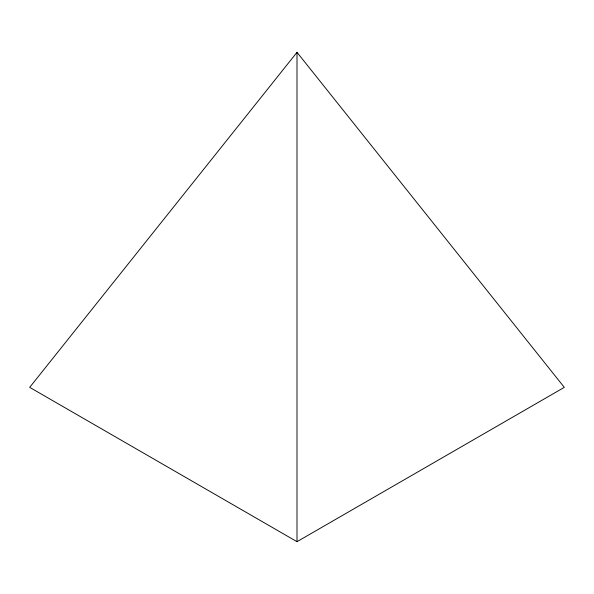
<?xml version="1.0" encoding="UTF-8"?>
<svg xmlns="http://www.w3.org/2000/svg" width="594" height="594" viewBox="0 0 594 594"><rect width="100%" height="100%" fill="white"/><g stroke="black" fill="none" stroke-linecap="round" stroke-linejoin="round"><path stroke-width="0.89" d="M297 52.317L29.7 387.355L297 541.683L564.3 387.355L297 52.317L297 541.683"/></g></svg>
